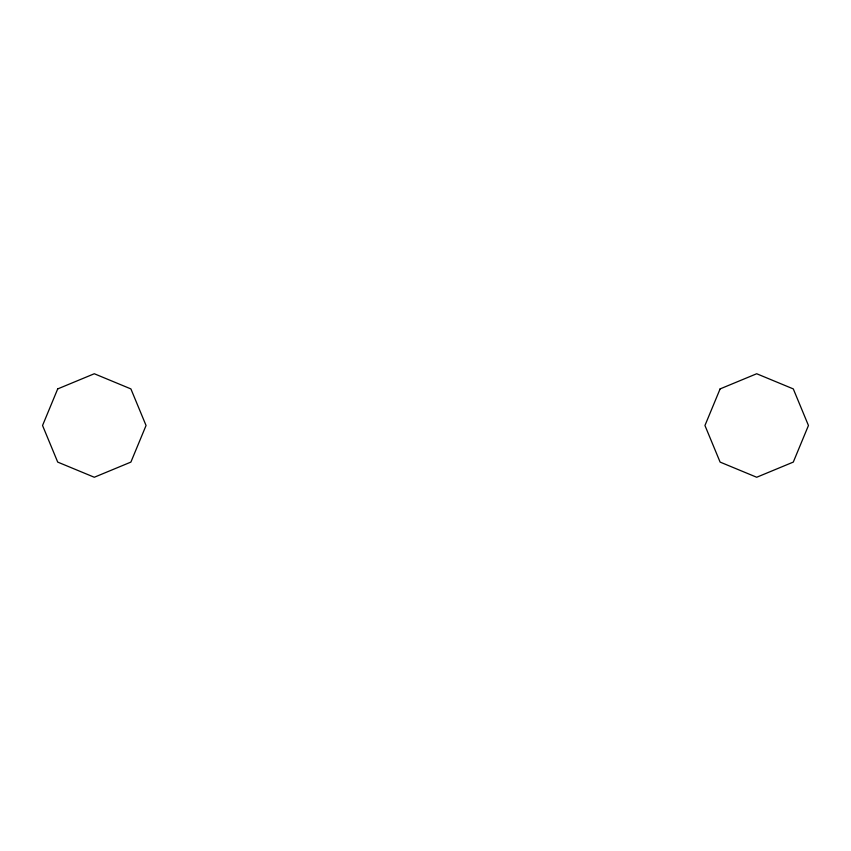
<?xml version="1.0" encoding="UTF-8"?>
<svg xmlns="http://www.w3.org/2000/svg" width="851" height="851" viewBox="0 0 851 851"><rect width="100%" height="100%" fill="white"/><g stroke="black" fill="none" stroke-linecap="round" stroke-linejoin="round"><path stroke-width="1.28" d="M57.708 388.907L42.55 425.5L57.708 462.093L94.301 477.251L130.894 462.093L146.053 425.5L130.894 388.907L94.301 373.749L57.708 388.907M720.106 388.907L704.947 425.5L720.106 462.093L756.699 477.251L793.292 462.093L808.45 425.5L793.292 388.907L756.699 373.749L720.106 388.907"/></g></svg>
